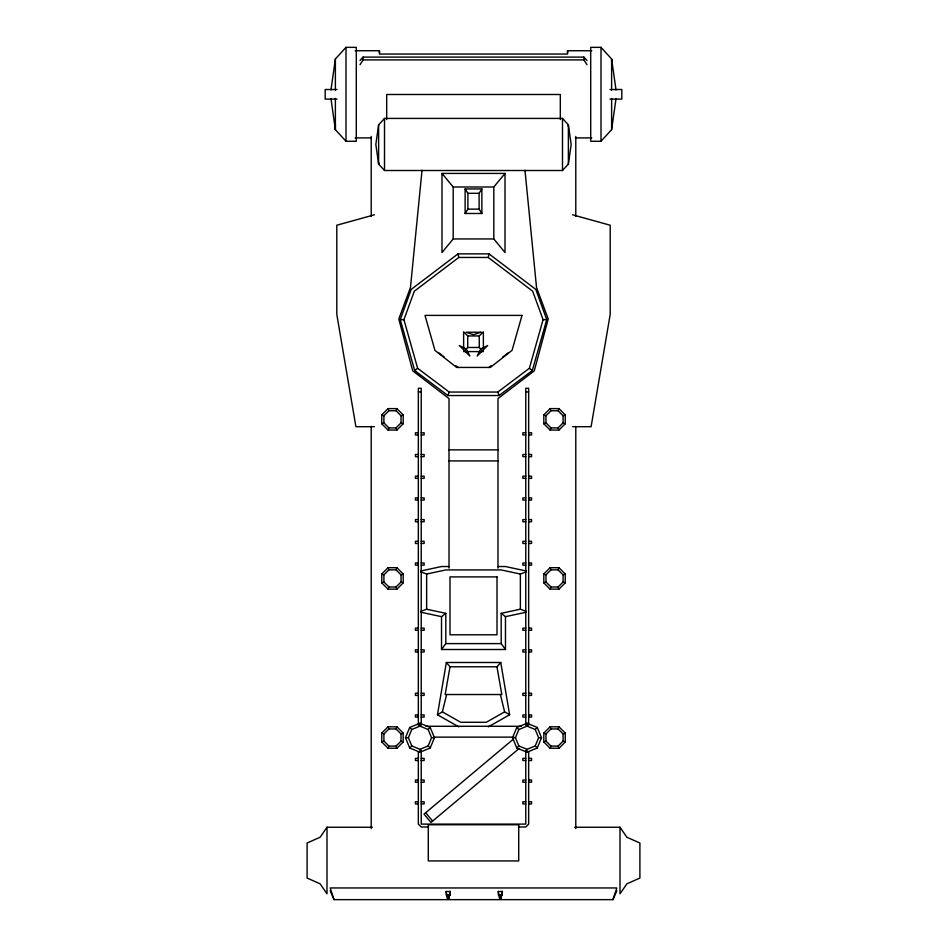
<?xml version="1.0" encoding="UTF-8"?>
<svg xmlns="http://www.w3.org/2000/svg" width="947" height="947" viewBox="0 0 947 947"><rect width="100%" height="100%" fill="white"/><g stroke="black" fill="none" stroke-linecap="round" stroke-linejoin="round"><path stroke-width="1.42" d="M355.208 50.736L379.451 50.736L379.451 54.05L567.549 54.05L567.549 50.736L591.792 50.736M384.506 118.422L384.506 170.507L562.494 170.507L568.378 164.068L571.171 144.465L568.378 124.862L562.494 118.422L384.506 118.422L378.622 124.862L375.829 144.465L378.622 164.068L384.506 170.507M401.043 741.075L401.043 733.972L396.024 728.953L388.921 728.953L383.902 733.972L383.902 741.075L388.921 746.094L396.024 746.094L401.043 741.075L403.185 741.963L403.185 733.085L396.911 726.811L388.033 726.811L381.759 733.085L381.759 741.963L388.033 748.237L396.911 748.237L403.185 741.963M401.043 581.979L401.043 574.876L396.024 569.857L388.921 569.857L383.902 574.876L383.902 581.979L388.921 586.998L396.024 586.998L401.043 581.979L403.185 582.867L396.911 589.141L388.033 589.141L381.759 582.867L381.759 573.989L388.033 567.715L396.911 567.715L403.185 573.989L403.185 582.867M401.043 422.883L401.043 415.78L396.024 410.761L388.921 410.761L383.902 415.78L383.902 422.883L388.921 427.902L396.024 427.902L401.043 422.883L403.185 423.771L403.185 414.893L396.911 408.619L388.033 408.619L381.759 414.893L381.759 423.771L388.033 430.045L396.911 430.045L403.185 423.771M449.02 568.105L449.02 398.569L412.738 370.857L398.782 319.032L410.477 287.426L422.019 170.294M481.869 213.489L479.111 209.121L479.111 193.306L481.869 188.938L465.131 188.938L465.131 213.489L481.869 213.489L481.869 188.938M497.98 568.105L497.98 398.569L534.262 370.857L548.218 319.032L536.523 287.426L524.981 170.294M562.494 118.422L562.494 170.507M563.098 741.075L563.098 733.972L558.079 728.953L550.976 728.953L545.957 733.972L545.957 741.075L550.976 746.094L558.079 746.094L563.098 741.075L565.241 741.963L565.241 733.085L558.967 726.811L550.089 726.811L543.815 733.085L543.815 741.963L550.089 748.237L558.967 748.237L565.241 741.963M563.098 581.979L563.098 574.876L558.079 569.857L550.976 569.857L545.957 574.876L545.957 581.979L550.976 586.998L558.079 586.998L563.098 581.979L565.241 582.867L558.967 589.141L550.089 589.141L543.815 582.867L543.815 573.989L550.089 567.715L558.967 567.715L565.241 573.989L565.241 582.867M563.098 422.883L563.098 415.78L558.079 410.761L550.976 410.761L545.957 415.78L545.957 422.883L550.976 427.902L558.079 427.902L563.098 422.883L565.241 423.771L565.241 414.893L558.967 408.619L550.089 408.619L543.815 414.893L543.815 423.771L550.089 430.045L558.967 430.045L565.241 423.771M568.378 126.353L568.378 124.862L568.378 164.068M611.62 90.249L611.62 58.974L601.002 47.35L590.703 47.35L590.703 141.269L601.002 141.269L611.62 129.644L616.047 98.547M611.62 61.662L611.62 58.974L616.047 90.072M447.967 895.033L447.718 898.277L446.937 895.033M449.423 895.033L449.162 898.277L448.381 895.033M500.063 895.033L499.803 898.277L499.033 895.033M501.508 895.033L501.259 898.277L500.478 895.033M330.953 90.072L335.38 58.974L345.998 47.35L356.297 47.35L356.297 141.269L345.998 141.269L335.38 129.644L330.953 98.547M458.75 726.846L437.455 714.784L446.345 662.498L500.75 662.498L509.616 714.784L488.332 726.846M446.345 662.498L450.026 666.783L445.149 694.53L501.839 694.53L496.962 666.783L500.75 662.498M449.624 895.081L450.346 891.47L446.013 891.47L446.735 895.081M501.721 895.081L502.443 891.47L498.098 891.47L498.82 895.081M488.214 257.454L458.786 257.454L414.336 291.203L403.919 319.648L417.627 368.288L449.186 392.046L497.814 392.046L529.373 368.288L543.081 319.648L532.664 291.203L488.214 257.454L488.995 253.867L458.005 253.867L411.223 289.38L400.25 319.648L414.691 370.537L447.907 395.538L499.093 395.538L532.309 370.537L546.75 319.648L535.777 289.38L488.995 253.867M437.455 714.784L442.379 711.884L446.617 694.53M612.946 899.65L616.805 887.955L330.195 887.955L334.054 899.65L612.946 899.65L616.805 890.796M447.907 395.538L449.186 392.046M388.033 430.045L388.921 427.902M396.024 410.761L396.911 408.619M388.033 589.141L388.921 586.998M396.024 569.857L396.911 567.715M388.033 748.237L388.921 746.094M396.024 728.953L396.911 726.811M405.47 737.725L409.708 727.474L419.959 723.236L430.21 727.474L434.46 737.725L430.21 747.976L419.959 752.226L409.708 747.976L405.47 737.725L408.37 737.725L411.767 729.521L419.959 726.124L428.162 729.521L431.56 737.725L428.162 745.928L419.959 749.326L411.767 745.928L408.37 737.725M550.089 430.045L550.976 427.902M558.079 410.761L558.967 408.619M550.089 589.141L550.976 586.998M558.079 569.857L558.967 567.715M512.54 737.725L516.79 727.474L527.041 723.236L537.292 727.474L541.53 737.725L537.292 747.976L527.041 752.226L516.79 747.976L512.54 737.725L515.44 737.725L518.838 729.521L527.041 726.124L535.233 729.521L538.63 737.725L535.233 745.928L527.041 749.326L518.838 745.928L515.44 737.725M550.089 748.237L550.976 746.094M558.079 728.953L558.967 726.811M465.131 213.489L467.889 209.121L467.889 193.306L465.131 188.938M360.026 64.668L363.08 59.91L363.08 57.104L583.92 57.104L586.974 60.407M326.999 827.252L320.122 837.243L307.1 843.019L307.1 878.058L320.122 883.835L326.999 893.814L326.999 827.252L372.408 827.252M505.473 649.5L501.188 643.605L501.188 613.336L505.473 616.663L505.473 649.5L441.527 649.5L445.812 643.605L445.812 613.336L426.635 609.217L420.598 611.466M505.011 173.431L505.011 252.529L493.813 238.952L493.813 186.997L505.011 173.431L441.989 173.431L441.989 252.529L453.187 238.952L453.187 186.997L441.989 173.431M360.026 60.407L363.08 57.104M467.735 347.478L463.628 351.586L483.372 351.586L479.265 347.478L467.735 347.478L467.735 335.96L463.628 331.841L463.628 348.768M467.735 335.96L479.265 335.96L483.372 331.841L483.372 348.768M409.708 747.976L411.767 745.928M428.162 729.521L430.21 727.474M516.79 747.976L518.838 745.928M535.233 729.521L537.292 727.474M449.34 892.121L449.991 891.47L449.991 895.081L446.368 895.081L447.02 894.43M501.425 892.121L502.076 891.47L502.076 895.081L498.465 895.081L499.116 894.43M513.227 739.276L424.007 814.136L430.992 822.446L519.086 748.532M420.776 612.212L441.527 616.663L445.812 613.336M414.691 370.537L417.627 368.288M488.794 367.495L491.126 365.731M502.821 356.936L508.657 352.533M509.616 714.784L504.621 711.884L486.261 722.289L460.739 722.289L442.379 711.884M381.759 423.771L383.902 422.883M401.043 415.78L403.185 414.893M543.815 423.771L545.957 422.883M563.098 415.78L565.241 414.893M381.759 582.867L383.902 581.979M401.043 574.876L403.185 573.989M543.815 582.867L545.957 581.979M563.098 574.876L565.241 573.989M381.759 741.963L383.902 741.075M401.043 733.972L403.185 733.085M543.815 741.963L545.957 741.075M563.098 733.972L565.241 733.085M420.598 571.751L426.635 574.036L445.812 569.928L501.188 569.928L520.365 574.036L526.402 571.751M374.432 214.791L336.801 225.232L336.801 314.428L355.906 426.706L374.408 426.706M420.776 570.994L441.527 566.531L448.795 566.531M501.188 613.336L520.365 609.217L526.402 611.466M505.473 616.663L526.224 612.212M363.08 59.91L583.92 59.91L586.974 64.668M336.99 89.503L325.188 89.503L325.188 99.115L336.99 99.115M610.01 89.503L621.812 89.503L621.812 99.115L610.01 99.115M355.208 137.895L371.473 137.895M575.527 137.895L591.792 137.895M453.187 186.997L493.813 186.997M467.889 193.306L479.111 193.306M467.889 209.121L479.111 209.121M453.187 238.952L493.813 238.952M543.081 319.648L546.75 319.648M418.337 391.904L421.226 391.904M525.774 391.904L528.663 391.904M572.592 426.706L591.094 426.706L610.199 314.428L610.199 225.232L572.568 214.791M418.337 432.779L415.437 432.779L415.437 434.945L418.337 434.945M421.226 432.779L424.126 432.779L424.126 434.945L421.226 434.945M525.774 432.779L522.874 432.779L522.874 434.945L525.774 434.945M528.663 432.779L531.563 432.779L531.563 434.945L528.663 434.945M449.02 449.861L497.98 449.861M418.337 454.477L415.437 454.477L415.437 456.655L418.337 456.655M421.226 454.477L424.126 454.477L424.126 456.655L421.226 456.655M525.774 454.477L522.874 454.477L522.874 456.655L525.774 456.655M528.663 454.477L531.563 454.477L531.563 456.655L528.663 456.655M449.02 460.917L497.98 460.917M418.337 476.187L415.437 476.187L415.437 478.353L418.337 478.353M421.226 476.187L424.126 476.187L424.126 478.353L421.226 478.353M525.774 476.187L522.874 476.187L522.874 478.353L525.774 478.353M528.663 476.187L531.563 476.187L531.563 478.353L528.663 478.353M418.337 497.885L415.437 497.885L415.437 500.063L418.337 500.063M421.226 497.885L424.126 497.885L424.126 500.063L421.226 500.063M525.774 497.885L522.874 497.885L522.874 500.063L525.774 500.063M528.663 497.885L531.563 497.885L531.563 500.063L528.663 500.063M418.337 519.595L415.437 519.595L415.437 521.761L418.337 521.761M421.226 519.595L424.126 519.595L424.126 521.761L421.226 521.761M525.774 519.595L522.874 519.595L522.874 521.761L525.774 521.761M528.663 519.595L531.563 519.595L531.563 521.761L528.663 521.761M418.337 541.293L415.437 541.293L415.437 543.471L418.337 543.471M421.226 541.293L424.126 541.293L424.126 543.471L421.226 543.471M525.774 541.293L522.874 541.293L522.874 543.471L525.774 543.471M528.663 541.293L531.563 541.293L531.563 543.471L528.663 543.471M418.337 563.003L415.437 563.003L415.437 565.17L418.337 565.17M421.226 563.003L424.126 563.003L424.126 565.17L421.226 565.17M525.774 563.003L522.874 563.003L522.874 565.17L525.774 565.17M528.663 563.003L531.563 563.003L531.563 565.17L528.663 565.17M498.205 566.531L505.473 566.531L526.224 570.994M418.337 628.121L415.437 628.121L415.437 630.288L418.337 630.288M421.226 628.121L424.126 628.121L424.126 630.288L421.226 630.288M525.774 628.121L522.874 628.121L522.874 630.288L525.774 630.288M528.663 628.121L531.563 628.121L531.563 630.288L528.663 630.288M445.812 643.605L501.188 643.605M418.337 649.82L415.437 649.82L415.437 651.998L418.337 651.998M421.226 649.82L424.126 649.82L424.126 651.998L421.226 651.998M525.774 649.82L522.874 649.82L522.874 651.998L525.774 651.998M528.663 649.82L531.563 649.82L531.563 651.998L528.663 651.998M450.026 666.783L496.962 666.783M418.337 693.228L415.437 693.228L415.437 695.406L418.337 695.406M421.226 693.228L424.126 693.228L424.126 695.406L421.226 695.406M525.774 693.228L522.874 693.228L522.874 695.406L525.774 695.406M528.663 693.228L531.563 693.228L531.563 695.406L528.663 695.406M418.337 714.938L415.437 714.938L415.437 717.104L418.337 717.104M421.226 714.938L424.126 714.938L424.126 717.104L421.226 717.104M525.774 714.938L522.874 714.938L522.874 717.104L525.774 717.104M528.663 714.938L531.563 714.938L531.563 717.104L528.663 717.104M426.126 726.278L521.371 726.278M433.454 737.133L514.055 737.133M431.56 737.725L434.46 737.725M538.63 737.725L541.53 737.725M418.337 758.346L415.437 758.346L415.437 760.512L418.337 760.512M421.226 758.346L424.126 758.346L424.126 760.512L421.226 760.512M525.774 758.346L522.874 758.346L522.874 760.512L525.774 760.512M528.663 758.346L531.563 758.346L531.563 760.512L528.663 760.512M418.337 780.044L415.437 780.044L415.437 782.222L418.337 782.222M421.226 780.044L424.126 780.044L424.126 782.222L421.226 782.222M525.774 780.044L522.874 780.044L522.874 782.222L525.774 782.222M528.663 780.044L531.563 780.044L531.563 782.222L528.663 782.222M418.337 801.754L415.437 801.754L415.437 803.92L418.337 803.92M421.226 801.754L424.126 801.754L424.126 803.92L421.226 803.92M525.774 801.754L522.874 801.754L522.874 803.92L525.774 803.92M528.663 801.754L531.563 801.754L531.563 803.92L528.663 803.92M428.589 826.991L421.226 826.991L418.337 824.103L418.337 751.823M518.411 826.991L525.774 826.991L528.663 824.103L528.663 751.823M574.592 827.252L620.001 827.252L626.878 837.243L639.9 843.019L639.9 878.058L626.878 883.835L620.001 893.814L620.001 827.252M400.25 319.648L403.919 319.648M543.815 414.893L545.957 415.78M381.759 414.893L383.902 415.78M543.815 573.989L545.957 574.876M381.759 573.989L383.902 574.876M543.815 733.085L545.957 733.972M381.759 733.085L383.902 733.972M438.307 352.533L444.155 356.936M455.838 365.731L458.182 367.495M529.373 368.288L532.309 370.537M516.79 727.474L518.838 729.521M535.233 745.928L537.292 747.976M409.708 727.474L411.767 729.521M428.162 745.928L430.21 747.976M501.425 894.43L502.076 895.081M449.34 894.43L449.991 895.081M425.677 812.739L432.649 821.049M330.195 890.796L334.054 899.65M550.089 408.619L550.976 410.761M558.079 427.902L558.967 430.045M550.089 567.715L550.976 569.857M558.079 586.998L558.967 589.141M550.089 726.811L550.976 728.953M558.079 746.094L558.967 748.237M388.033 408.619L388.921 410.761M396.024 427.902L396.911 430.045M388.033 567.715L388.921 569.857M396.024 586.998L396.911 589.141M388.033 726.811L388.921 728.953M396.024 746.094L396.911 748.237M497.814 392.046L499.093 395.538M500.371 694.53L504.621 711.884M458.005 253.867L458.786 257.454M611.62 98.37L611.62 129.644M601.002 47.35L601.002 141.269M583.92 57.104L583.92 59.91M575.788 136.439L575.788 216.307M575.788 426.328L575.788 828.637M567.549 50.736L567.549 52.949M560.316 119.535L560.316 94.499L386.684 94.499L386.684 119.535M528.663 725.272L528.663 388.282L525.774 388.282L525.774 725.272M527.041 723.236L527.041 726.124M527.041 749.326L527.041 752.226M525.774 750.344L525.774 824.103L421.226 824.103L421.226 750.344M520.365 574.036L520.365 609.217M498.465 891.47L498.465 895.081M479.265 335.96L479.265 347.478M446.368 891.47L446.368 895.081M441.527 616.663L441.527 649.5M426.635 574.036L426.635 609.217M421.226 725.272L421.226 388.282L418.337 388.282L418.337 725.272M419.959 723.236L419.959 726.124M419.959 749.326L419.959 752.226M379.451 50.736L379.451 52.949M378.622 124.862L378.622 164.068L378.622 162.576M371.212 136.439L371.212 216.307M371.212 426.328L371.212 828.637M345.998 47.35L345.998 141.269M335.38 58.974L335.38 90.249M335.38 98.37L335.38 129.644L335.38 124.4M447.458 895.033L447.458 898.277L447.458 895.033M448.902 895.033L448.902 898.277L448.902 895.033M499.543 895.033L499.543 898.277L499.543 895.033M500.987 895.033L500.987 898.277L500.999 895.033M522.01 315.387L512.067 350.366L490.357 367.436L456.643 367.436L434.933 350.366L424.99 315.387L522.01 315.387M480.674 349.029L477.17 356.025L487.669 345.525L480.674 349.029M480.922 332.243L473.5 334.717L466.078 332.243L480.922 332.243M497.009 576.901L449.991 576.901L449.991 634.786L497.009 634.786L497.009 576.901M518.719 824.754L428.281 824.754L428.281 860.93L518.719 860.93L518.719 824.754M466.326 349.029L459.331 345.525L469.83 356.025L466.326 349.029"/></g></svg>
